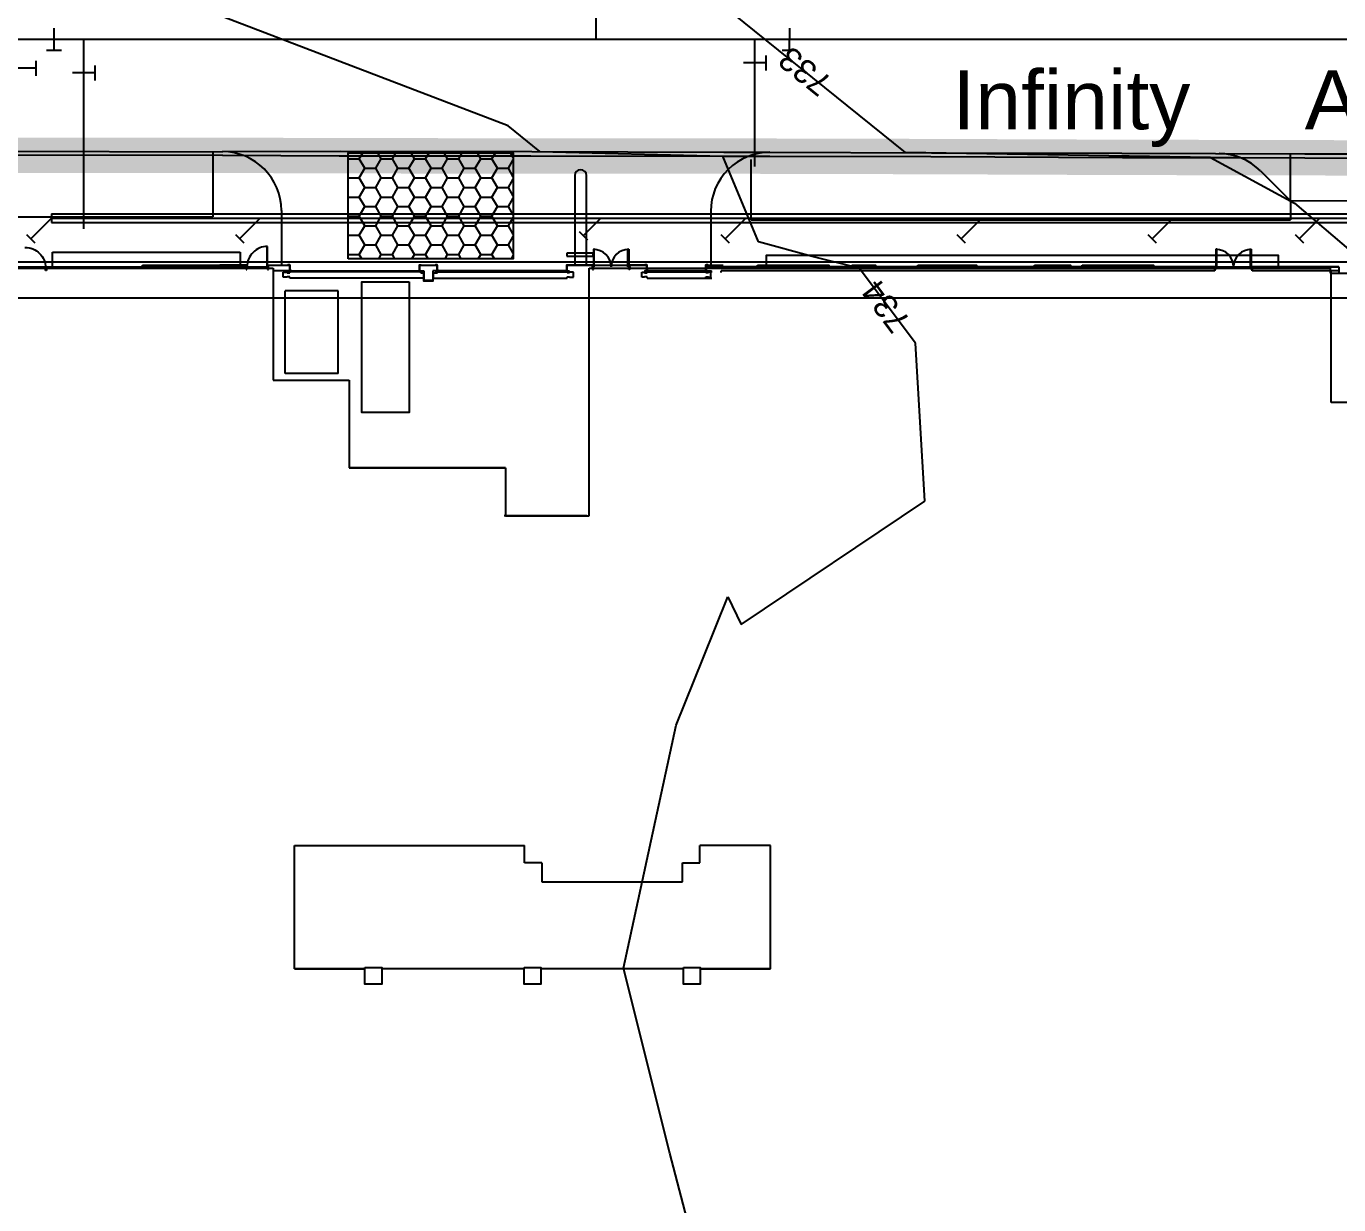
# Model space of a CAD drawing. Header units: feet. Extents: x 2207070 to 2208879, y 513929 to 516197.
# Drawn here: x 2207469.7 to 2207692.3, y 515122.5 to 515322.4 of the extents above; entities that cross this region are included whole.
import ezdxf
from ezdxf.enums import TextEntityAlignment as Align

# ---------------------------------------------------------------- set-up
doc = ezdxf.new("R2010")
doc.units = ezdxf.units.FT
doc.header["$LTSCALE"] = 40
doc.header["$MEASUREMENT"] = 0
for name, pattern in [('0602-FP01-SKIN$0$HIDDEN2', [0.1875, 0.125, -0.0625]), ('CENTER2', [1.125, 0.75, -0.125, 0.125, -0.125]), ('DASHED2', [0.375, 0.25, -0.125]), ('HIDDEN2', [0.1875, 0.125, -0.0625]), ('PHANTOM2', [1.25, 0.625, -0.125, 0.125, -0.125, 0.125, -0.125])]:
    doc.linetypes.add(name, pattern=pattern)
doc.layers.get('0').update_dxf_attribs({"linetype": 'CONTINUOUS'})
for name, color, linetype in [('0602-CG01$0$A-SLAB-EDGE', 4, 'CONTINUOUS'), ('0602-ELEVATORS-FLR 1$0$A-WALL', 5, 'CONTINUOUS'), ('0602-FP01-SKIN$0$A-DOOR', 2, 'CONTINUOUS'), ('0602-FP01-SKIN$0$A-FLOR-OVHD', 1, '0602-FP01-SKIN$0$HIDDEN2'), ('0602-FP01-SKIN$0$A-WALL', 5, 'CONTINUOUS'), ('0602-FP01-SKIN$0$A-WALL-EXT', 5, 'CONTINUOUS'), ('0602-FP01-SKIN$0$A-WALL-FINISH', 1, 'CONTINUOUS'), ('A-EQPM', 5, 'HIDDEN2'), ('A-FLOR-LEVL', 2, 'CONTINUOUS'), ('A-GLAZ-SILL', 9, 'CONTINUOUS'), ('A-WALL', 7, 'CONTINUOUS'), ('BuildTo', 6, 'DASHED2'), ('C-ANNO-LGND', 5, 'CONTINUOUS'), ('C-BLDG-OUTLINE', 2, 'CONTINUOUS'), ('C-DEMO-PVMT', 7, 'PHANTOM2'), ('C-PRKG-CURB-FACE', 3, 'CONTINUOUS'), ('C-PRKG-STRP', 11, 'CONTINUOUS'), ('CONT-MNR', 250, 'HIDDEN2'), ('CONT-MNR LABELS', 250, 'CONTINUOUS'), ('EX-GUTTER', 11, 'CONTINUOUS'), ('EX-TC', 31, 'CONTINUOUS'), ('JS-Bdy', 1, 'PHANTOM2'), ('LP-PLNT', 11, 'CONTINUOUS'), ('p-wat', 144, 'CONTINUOUS'), ('SILT-FENCE', 3, 'SILT_FENCE2'), ('Storm Sewer CL', 31, 'CENTER2'), ('StormSewer', 14, 'CONTINUOUS'), ('Street Name', 5, 'CONTINUOUS'), ('WaterFittings-PHii', 151, 'CONTINUOUS')]:
    doc.layers.add(name, color=color, linetype=linetype)
doc.styles.get("Standard").update_dxf_attribs({"font": 'ARIAL.TTF'})
doc.linetypes.add('SILT_FENCE2', pattern='A,0.25,-0.1,["SF",Standard,S=0.1,R=0,X=-0.05,Y=-0.05],-0.15,0.5,["X",Standard,S=0.1,R=0,X=-0.05,Y=-0.05],0.25', length=1.25)

# ---------------------------------------------------------------- blocks, each defined once
blk = doc.blocks.new('0vv')
for p, q in [((0, -0.06328124999998863), (0, 0.06328124999998863)), ((0.04218749999995453, -0.06328124999998863), (-0.04218749999995453, -0.06328124999998863))]:
    blk.add_line(p, q)

msp = doc.modelspace()

# ---------------------------------------------------------------- hatches: boundary and pattern name
at = {"layer": 'C-ANNO-LGND', "linetype": 'Continuous'}
h = msp.add_hatch(dxfattribs=at)
h.set_pattern_fill('HONEY', color=4, scale=15, style=0)
h.set_pattern_definition([(0, (2207307.762273988, 514992.9968495028), (2.8125, 1.623797625), [1.875, -3.75]), (120, (2207307.762273988, 514992.9968495028), (-2.812499993854837, 1.623797635643734), [1.874999999999995, -3.74999999999999]), (59.99999999999999, (2207307.762273988, 514992.9968495028), (6.145163128357112e-09, 3.247595260643734), [-3.75, 1.875])])
h.paths.add_polyline_path([(2207524.336031453, 515282.916835172), (2207524.336031453, 515300.916835172), (2207552.336031453, 515300.916835172), (2207552.336031453, 515282.916835172)])

# ---------------------------------------------------------------- linework, layer by layer
for p, q in [((2207566.074411306, 515284.529280861), (2207565.928577972, 515284.529280861)), ((2207565.928577972, 515284.529280861), (2207565.928577972, 515281.5292808617)), ((2207566.074411306, 515281.5292808617), (2207566.074411306, 515284.529280861)), ((2207571.78274465, 515281.5292808617), (2207571.78274465, 515284.529280861)), ((2207571.78274465, 515284.529280861), (2207571.928577983, 515284.529280861)), ((2207571.928577983, 515284.529280861), (2207571.928577983, 515281.5292808617)), ((2207671.657746927, 515284.529280861), (2207671.511913593, 515284.529280861)), ((2207671.511913593, 515284.529280861), (2207671.511913593, 515281.5292808617)), ((2207671.657746927, 515281.5292808617), (2207671.657746927, 515284.529280861)), ((2207677.366080271, 515281.5292808617), (2207677.366080271, 515284.529280861)), ((2207677.366080271, 515284.529280861), (2207677.511913605, 515284.529280861)), ((2207677.511913605, 515284.529280861), (2207677.511913605, 515281.5292808617)), ((2207565.928577972, 515281.5292808617), (2207565.761911305, 515281.5292808617)), ((2207565.761911305, 515281.5292808617), (2207565.761911305, 515281.1126141952)), ((2207565.928577972, 515281.5292808617), (2207566.074411306, 515281.5292808617)), ((2207565.928577972, 515281.1126141952), (2207565.928577972, 515281.5292808617)), ((2207571.928577983, 515281.5292808617), (2207571.78274465, 515281.5292808617)), ((2207571.928577983, 515281.5292808617), (2207572.09524465, 515281.5292808617)), ((2207571.928577983, 515281.1126141952), (2207571.928577983, 515281.5292808617)), ((2207572.09524465, 515281.5292808617), (2207572.09524465, 515281.1126141952)), ((2207671.511913593, 515281.5292808617), (2207671.345246926, 515281.5292808617)), ((2207671.345246926, 515281.5292808617), (2207671.345246926, 515281.1126141952)), ((2207671.511913593, 515281.5292808617), (2207671.657746927, 515281.5292808617)), ((2207671.511913593, 515281.1126141952), (2207671.511913593, 515281.5292808617)), ((2207677.511913605, 515281.5292808617), (2207677.366080271, 515281.5292808617)), ((2207677.511913605, 515281.5292808617), (2207677.678580272, 515281.5292808617)), ((2207677.511913605, 515281.1126141952), (2207677.511913605, 515281.5292808617)), ((2207677.678580272, 515281.5292808617), (2207677.678580272, 515281.1126141952)), ((2207565.761911305, 515281.1126141952), (2207565.928577972, 515281.1126141952)), ((2207572.09524465, 515281.1126141952), (2207571.928577983, 515281.1126141952)), ((2207671.345246926, 515281.1126141952), (2207671.511913593, 515281.1126141952)), ((2207677.678580272, 515281.1126141952), (2207677.511913605, 515281.1126141952))]:
    msp.add_line(p, q)
at = {"color": 8}
for centre, major_axis, start_param, end_param in [((2207565.928577972, 515281.5292808617), (-2.121320345370457, 2.121320345370457), 3.926990817025961, 5.497787143743419), ((2207571.928577983, 515281.5292808617), (2.121320345370457, 2.121320345370457), 0.7853981634361674, 2.356194490134223), ((2207671.511913593, 515281.5292808617), (-2.121320345370457, 2.121320345370457), 3.926990817025961, 5.497787143743419), ((2207677.511913605, 515281.5292808617), (2.121320345370457, 2.121320345370457), 0.7853981634361674, 2.356194490134223)]:
    msp.add_ellipse(centre, major_axis=major_axis, ratio=0.9999999999225616, start_param=start_param, end_param=end_param, dxfattribs=at)
at = {"layer": '0602-CG01$0$A-SLAB-EDGE', "color": 7, "linetype": 'Continuous'}
for p, q in [((2207438.428580036, 515281.3209474856), (2207511.605657854, 515281.3209475089)), ((2207511.605657854, 515281.3209475089), (2207511.605657829, 515262.3209474872)), ((2207565.230658844, 515239.3209474857), (2207565.220241925, 515281.320947526)), ((2207565.220241925, 515281.320947526), (2207690.87649257, 515281.3209475657)), ((2207690.87649257, 515281.3209475657), (2207690.87649257, 515280.4884517912)), ((2207690.87649257, 515280.4884517912), (2207807.761913369, 515280.4876141815)), ((2207690.87649257, 515280.4884517912), (2207690.87649257, 515280.4884517912)), ((2207511.605657829, 515262.3209474872), (2207524.522324495, 515262.3209474856)), ((2207524.522324495, 515262.3209474856), (2207524.522324495, 515247.4876141522)), ((2207524.522324495, 515247.4876141522), (2207551.02233117, 515247.4876141513)), ((2207551.02233117, 515247.4876141513), (2207551.02233117, 515239.3209474857)), ((2207551.02233117, 515239.3209474857), (2207565.230658844, 515239.3209474857))]:
    msp.add_line(p, q, dxfattribs=at)
at = {"layer": '0602-ELEVATORS-FLR 1$0$A-WALL', "color": 7, "linetype": 'Continuous'}
msp.add_line((2207502.31399157, 515281.3209474473), (2207483.980658254, 515281.3209474473), dxfattribs=at)
at = {"layer": '0602-FP01-SKIN$0$A-DOOR', "color": 7}
for p, q in [((2207510.522324895, 515285.0306215465), (2207510.522324895, 515281.5306215473)), ((2207510.668158229, 515285.0306215465), (2207510.522324895, 515285.0306215465)), ((2207510.668158229, 515281.5306215473), (2207510.668158229, 515285.0306215465)), ((2207507.001491565, 515281.5306215473), (2207507.001491565, 515281.1139548807)), ((2207507.168158232, 515281.5306215473), (2207507.001491565, 515281.5306215473)), ((2207507.168158232, 515281.1139548807), (2207507.168158232, 515281.5306215473)), ((2207510.522324895, 515281.5306215473), (2207510.668158229, 515281.5306215473)), ((2207510.668158229, 515281.5306215473), (2207510.668158229, 515281.1139548807)), ((2207510.834824895, 515281.5306215473), (2207510.668158229, 515281.5306215473)), ((2207510.834824895, 515281.1139548807), (2207510.834824895, 515281.5306215473)), ((2207473.01191378, 515280.9472882141), (2207473.01191378, 515281.3639548807)), ((2207473.01191378, 515281.3639548807), (2207473.178580447, 515281.3639548807)), ((2207473.178580447, 515280.9472882141), (2207473.01191378, 515280.9472882141)), ((2207473.178580447, 515281.3639548807), (2207473.178580447, 515280.9472882141)), ((2207507.001491565, 515281.1139548807), (2207507.168158232, 515281.1139548807)), ((2207510.668158229, 515281.1139548807), (2207510.834824895, 515281.1139548807))]:
    msp.add_line(p, q, dxfattribs=at)
at = {"layer": '0602-FP01-SKIN$0$A-DOOR', "color": 7, "linetype": 'Continuous'}
for p, q in [((2207565.881702978, 515283.8508568199), (2207561.40774703, 515283.8508568199)), ((2207561.40774703, 515283.8508568199), (2207561.40774703, 515283.35085682)), ((2207565.881702978, 515283.35085682), (2207565.881702978, 515283.8508568199)), ((2207561.40774703, 515283.35085682), (2207565.881702978, 515283.35085682))]:
    msp.add_line(p, q, dxfattribs=at)
for points in [[(2207489.42858043, 515281.8399887215), (2207505.428580415, 515281.8399887215), (2207505.428580415, 515281.6730339885), (2207489.42858043, 515281.6730339885)], [(2207593.761913666, 515281.8399887214), (2207605.845246988, 515281.8399887214), (2207605.845246988, 515281.6730339884), (2207593.761913666, 515281.6730339884)], [(2207609.761913651, 515281.8399887214), (2207613.761913647, 515281.8399887214), (2207613.761913647, 515281.6730339885), (2207609.761913651, 515281.6730339885)], [(2207620.928580307, 515281.8399887215), (2207630.928580298, 515281.8399887215), (2207630.928580298, 515281.6730339885), (2207620.928580307, 515281.6730339885)], [(2207640.761913622, 515281.8399887215), (2207646.84524695, 515281.8399887215), (2207646.84524695, 515281.6730339885), (2207640.761913622, 515281.6730339885)], [(2207648.845246948, 515281.8399887279), (2207660.92858027, 515281.8399887279), (2207660.92858027, 515281.6730339949), (2207648.845246948, 515281.6730339949)], [(2207536.395357643, 515280.8521975033), (2207536.395357643, 515280.7063641701), (2207513.468435134, 515280.7063641701), (2207513.468435134, 515280.8521975034)], [(2207539.449413717, 515280.8508567403), (2207539.449413717, 515280.7063641704), (2207561.360759667, 515280.7063641701), (2207561.360759667, 515280.852106865)], [(2207575.038385905, 515280.8521975033), (2207575.038385905, 515280.70636417), (2207584.95983034, 515280.7063641701), (2207584.95983034, 515280.8521975034)]]:
    msp.add_lwpolyline(points, close=True, dxfattribs=at)
for points in [[(2207514.428580408, 515281.8300234073), (2207514.428580407, 515280.8730307825, -0.414213562373051), (2207514.407747074, 515280.8521974492), (2207514.116080408, 515280.8521974492), (2207514.116080408, 515280.8313641159), (2207514.449413741, 515280.8313641159), (2207514.449413741, 515281.871690074), (2207514.116080408, 515281.871690074), (2207514.116080408, 515281.8508567407), (2207514.407747074, 515281.8508567407, -0.4142135623690065)], [(2207536.428580387, 515281.8300234094), (2207536.428580387, 515280.8730308397, 0.414213562373051), (2207536.44941372, 515280.8521975064), (2207536.741080387, 515280.8521975064), (2207536.741080387, 515280.8313641731), (2207536.407747054, 515280.8313641731), (2207536.407747054, 515281.8716900761), (2207536.63691372, 515281.8716900761), (2207536.63691372, 515281.8508567428), (2207536.44941372, 515281.8508567428, 0.4142135623690065)], [(2207539.428580384, 515281.8300234068), (2207539.428580384, 515280.873030782, -0.414213562373051), (2207539.40774705, 515280.8521974487), (2207539.116080384, 515280.8521974487), (2207539.116080384, 515280.8313641154), (2207539.449413717, 515280.8313641154), (2207539.449413717, 515281.8716900735), (2207539.116080384, 515281.8716900735), (2207539.116080384, 515281.8508567401), (2207539.407747051, 515281.8508567401, -0.4142135623690065)], [(2207561.428580363, 515281.8300234068), (2207561.428580364, 515280.873030782, 0.414213562373051), (2207561.449413697, 515280.8521974487), (2207561.741080363, 515280.8521974487), (2207561.741080363, 515280.8313641154), (2207561.40774703, 515280.8313641154), (2207561.40774703, 515281.8716900735), (2207561.741080363, 515281.8716900735), (2207561.741080363, 515281.8508567401), (2207561.449413697, 515281.8508567401, 0.4142135623690065)], [(2207574.980663683, 515281.8508567401), (2207574.980663683, 515280.873030782, -0.414213562373051), (2207574.95983035, 515280.8521974487), (2207574.668163683, 515280.8521974487), (2207574.668163683, 515280.8313641154), (2207575.001497016, 515280.8313641154), (2207575.001497016, 515281.8925234068), (2207574.668163683, 515281.8925234068), (2207574.668163683, 515281.8716900735), (2207574.95983035, 515281.8716900735, -0.4142135623690065)], [(2207585.02233034, 515281.8508567401), (2207585.02233034, 515280.873030782, 0.414213562373051), (2207585.043163674, 515280.8521974487), (2207585.33483034, 515280.8521974487), (2207585.33483034, 515280.8313641154), (2207585.001497007, 515280.8313641154), (2207585.001497007, 515281.8925234068), (2207585.33483034, 515281.8925234068), (2207585.33483034, 515281.8716900735), (2207585.043163673, 515281.8716900735, 0.4142135623690065)], [(2207514.491080407, 515280.8938641709), (2207514.657747074, 515280.8938641709), (2207514.657747074, 515280.9146975042), (2207514.449413741, 515280.9146975042), (2207514.449413741, 515280.7063641709), (2207514.470247074, 515280.7063641709), (2207514.470247074, 515280.8730308375, -0.414213562373095)], [(2207536.63691372, 515280.8105308394), (2207536.470247054, 515280.8105308394), (2207536.470247054, 515280.8313641727), (2207536.678580387, 515280.8313641727), (2207536.678580387, 515280.6230308394), (2207536.657747053, 515280.6230308394), (2207536.657747053, 515280.7896975061, 0.414213562373095)], [(2207539.491080384, 515280.8938641704), (2207539.65774705, 515280.8938641704), (2207539.65774705, 515280.9146975037), (2207539.449413717, 515280.9146975037), (2207539.449413717, 515280.7063641704), (2207539.47024705, 515280.7063641704), (2207539.47024705, 515280.873030837, -0.414213562373095)], [(2207561.366080364, 515280.8938641704), (2207561.199413697, 515280.8938641704), (2207561.199413697, 515280.9146975037), (2207561.40774703, 515280.9146975037), (2207561.40774703, 515280.7063641704), (2207561.386913697, 515280.7063641704), (2207561.386913697, 515280.873030837, 0.414213562373095)], [(2207575.043163683, 515280.8938641704), (2207575.209830349, 515280.8938641704), (2207575.209830349, 515280.9146975037), (2207575.001497016, 515280.9146975037), (2207575.001497016, 515280.7063641704), (2207575.02233035, 515280.7063641704), (2207575.02233035, 515280.873030837, -0.414213562373095)], [(2207584.95983034, 515280.8938641704), (2207584.793163674, 515280.8938641704), (2207584.793163674, 515280.9146975037), (2207585.001497007, 515280.9146975037), (2207585.001497007, 515280.7063641704), (2207584.980663674, 515280.7063641704), (2207584.980663674, 515280.873030837, 0.414213562373095)]]:
    msp.add_lwpolyline(points, format="xyb", close=True, dxfattribs=at)
at = {"layer": '0602-FP01-SKIN$0$A-DOOR', "color": 7, "extrusion": (0, 0, -1)}
msp.add_ellipse((2207469.511913783, 515281.3639548807), major_axis=(2.474873732717243, 2.474873732717243), ratio=0.9999999999960467, start_param=-0.7853981633994249, end_param=0.7853981633994249, dxfattribs=at)
at = {"layer": '0602-FP01-SKIN$0$A-DOOR', "color": 7}
msp.add_ellipse((2207510.668158229, 515281.5306215473), major_axis=(-2.474873732717243, 2.474873732717243), ratio=0.9999999999960467, start_param=-0.7853981633994249, end_param=0.7853981633994249, dxfattribs=at)
at = {"layer": '0602-FP01-SKIN$0$A-FLOR-OVHD', "color": 7, "linetype": 'Continuous'}
for p, q in [((2207513.324413741, 515279.8001141708), (2207513.324413741, 515280.6334475039)), ((2207513.324413741, 515280.6334475039), (2207513.970247074, 515280.6334475039)), ((2207513.970247074, 515279.8001141708), (2207513.324413741, 515279.8001141708)), ((2207513.970247074, 515280.6334475039), (2207513.970247074, 515280.5501141706)), ((2207513.970247074, 515280.5501141706), (2207514.407747073, 515280.5501141705)), ((2207514.407747073, 515279.883447504), (2207513.970247074, 515279.8834475041)), ((2207513.970247074, 515279.8834475041), (2207513.970247074, 515279.8001141708)), ((2207514.407747073, 515280.5501141705), (2207514.407747073, 515280.8313641159)), ((2207514.407747073, 515279.6334475037), (2207514.407747073, 515279.883447504)), ((2207537.139466801, 515279.6334475037), (2207514.407747073, 515279.6334475037)), ((2207536.678580387, 515280.5501141728), (2207536.678580387, 515280.8313641727)), ((2207536.678580387, 515280.5501141728), (2207537.139466801, 515280.5501141728)), ((2207537.139466801, 515280.5501141728), (2207537.139466801, 515279.6334475037)), ((2207538.71769397, 515280.5501141701), (2207539.47024705, 515280.5501141701)), ((2207538.71769397, 515280.5501141701), (2207538.71769397, 515279.6334475037)), ((2207538.71769397, 515279.6334475037), (2207561.449413698, 515279.6334475036)), ((2207539.47024705, 515280.5501141701), (2207539.47024705, 515280.8508579289)), ((2207561.449413698, 515280.5501141701), (2207561.449413698, 515280.8313641154)), ((2207561.886913696, 515280.5501141701), (2207561.449413698, 515280.5501141701)), ((2207561.449413698, 515279.6334475036), (2207561.449413698, 515279.8834475036)), ((2207561.449413698, 515279.8834475036), (2207561.886913696, 515279.8834475036)), ((2207562.53274703, 515280.6334475034), (2207561.886913696, 515280.6334475034)), ((2207561.886913696, 515280.6334475034), (2207561.886913696, 515280.5501141701)), ((2207561.886913696, 515279.8834475036), (2207561.886913696, 515279.8001141702)), ((2207561.886913696, 515279.8001141702), (2207562.53274703, 515279.8001141702)), ((2207562.53274703, 515279.8001141702), (2207562.53274703, 515280.6334475034)), ((2207574.137574221, 515279.8001141702), (2207574.137574221, 515280.6334475034)), ((2207574.137574221, 515280.6334475034), (2207574.584830351, 515280.6334475034)), ((2207574.584830351, 515279.8001141702), (2207574.137574221, 515279.8001141702)), ((2207574.584830351, 515280.6334475034), (2207574.584830351, 515280.5501141701)), ((2207574.584830351, 515280.5501141701), (2207575.02233035, 515280.5501141701)), ((2207575.02233035, 515279.8834475036), (2207574.584830351, 515279.8834475036)), ((2207574.584830351, 515279.8834475036), (2207574.584830351, 515279.8001141702)), ((2207575.02233035, 515280.5501141701), (2207575.02233035, 515280.8521974487)), ((2207575.02233035, 515279.6334475037), (2207575.02233035, 515279.8834475036)), ((2207575.02233035, 515279.6334475037), (2207586.032747007, 515279.6334475036)), ((2207584.980663674, 515280.5501141701), (2207584.980663674, 515280.8521974487)), ((2207585.418163673, 515280.5501141701), (2207584.980663674, 515280.5501141701)), ((2207584.980663674, 515279.6334475037), (2207584.980663674, 515279.8834475036)), ((2207584.980663674, 515279.8834475036), (2207585.418163673, 515279.8834475036)), ((2207585.865419803, 515280.6334475034), (2207585.418163673, 515280.6334475034)), ((2207585.418163673, 515280.6334475034), (2207585.418163673, 515280.5501141701)), ((2207585.418163673, 515279.8834475036), (2207585.418163673, 515279.8001141702)), ((2207585.418163673, 515279.8001141702), (2207585.865419803, 515279.8001141702)), ((2207585.865419803, 515279.8001141702), (2207585.865419803, 515280.6334475034))]:
    msp.add_line(p, q, dxfattribs=at)
at = {"layer": '0602-FP01-SKIN$0$A-WALL', "color": 7, "linetype": 'Continuous'}
for p, q in [((2207536.428580387, 515281.8508567428), (2207539.428580384, 515281.8508567428)), ((2207565.761911305, 515281.8508568204), (2207561.741080363, 515281.8508568204)), ((2207536.428580387, 515280.850856743), (2207537.178580386, 515280.850856743)), ((2207537.178580386, 515280.850856743), (2207537.178580386, 515279.2376141155)), ((2207538.678580385, 515280.8508567429), (2207538.678580385, 515279.2376141155)), ((2207539.428580384, 515280.850856743), (2207538.678580385, 515280.850856743)), ((2207538.678580385, 515279.2376141155), (2207537.178580386, 515279.2376141155))]:
    msp.add_line(p, q, dxfattribs=at)
at = {"layer": '0602-FP01-SKIN$0$A-WALL-EXT', "color": 7, "linetype": 'Continuous'}
for p, q in [((2207507.001491565, 515281.8521975059), (2207502.563991569, 515281.8521975059)), ((2207510.834824895, 515281.8521975059), (2207514.116080408, 515281.8521975059)), ((2207514.428580407, 515280.8313641159), (2207514.428580408, 515281.871690074)), ((2207536.428580387, 515280.850856743), (2207536.428580387, 515281.8508567428)), ((2207539.428580384, 515280.8313641154), (2207539.428580384, 515281.8508567428)), ((2207561.428580364, 515280.8313641154), (2207561.428580363, 515281.8716900735)), ((2207565.761911305, 515281.3209475262), (2207565.761911305, 515281.8508568204)), ((2207574.980663683, 515281.8535382159), (2207572.095244633, 515281.8535382159)), ((2207572.095244633, 515281.3209475282), (2207572.095244633, 515281.8535382159)), ((2207574.980663683, 515281.3209475291), (2207574.980663683, 515281.8535382159)), ((2207585.02233034, 515281.8535382159), (2207587.907749391, 515281.8535382159)), ((2207585.02233034, 515280.8535382161), (2207585.02233034, 515281.8535382159)), ((2207671.345246926, 515281.529280859), (2207586.011913673, 515281.5292807815)), ((2207671.345246926, 515280.852197453), (2207671.345246926, 515281.5292808617)), ((2207692.345241531, 515281.5292808617), (2207677.678580254, 515281.5292808617)), ((2207677.678580254, 515280.851924487), (2207677.678580254, 515281.5292808637)), ((2207692.345241531, 515281.5292808617), (2207692.345247746, 515280.8531528356)), ((2207473.178580447, 515281.4577048807), (2207507.001491565, 515281.4577048807)), ((2207514.116080408, 515280.8521975062), (2207511.605657854, 515280.8521975062)), ((2207585.02233034, 515280.8535382161), (2207585.92858034, 515280.8535382161)), ((2207585.92858034, 515280.6021975226), (2207585.92858034, 515280.8535382161)), ((2207671.345246926, 515280.852197453), (2207587.595247005, 515280.8521974529)), ((2207587.595247005, 515280.602197523), (2207587.595247005, 515280.8521974529)), ((2207692.345247746, 515280.8531528356), (2207677.678580254, 515280.851924487))]:
    msp.add_line(p, q, dxfattribs=at)
at = {"layer": '0602-FP01-SKIN$0$A-WALL-FINISH', "color": 7, "linetype": 'Continuous'}
for p, q in [((2207473.178580447, 515281.5306215473), (2207507.001491565, 515281.5306215473)), ((2207473.178580447, 515281.4577048807), (2207473.178580447, 515281.5306215473))]:
    msp.add_line(p, q, dxfattribs=at)
at = {"layer": 'A-EQPM', "color": 7, "linetype": 'Continuous'}
for p, q in [((2207522.62997774, 515277.4867756909), (2207513.62997774, 515277.4867756909)), ((2207513.62997774, 515263.4867756909), (2207513.62997774, 515277.4867756909)), ((2207522.62997774, 515263.4867756909), (2207522.62997774, 515277.4867756909)), ((2207522.640394406, 515263.4867756909), (2207513.62997774, 515263.4867756909))]:
    msp.add_line(p, q, dxfattribs=at)
msp.add_lwpolyline([(2207534.669112795, 515279.0292808607), (2207534.669112795, 515256.862614194), (2207526.669112795, 515256.862614194), (2207526.669112795, 515279.0292808607)], close=True, dxfattribs=at)
at = {"layer": 'A-FLOR-LEVL', "color": 7, "linetype": 'Continuous'}
for p, q in [((2207511.772325172, 515262.320947529), (2207524.522325172, 515262.3209475274)), ((2207524.522325172, 515262.3209475274), (2207524.522325172, 515247.487614194)), ((2207551.022331846, 515247.4876141932), (2207524.522325172, 515247.487614194)), ((2207551.022331846, 515247.4876141932), (2207551.022331846, 515239.3209475275)), ((2207564.82961782, 515239.3209475272), (2207550.787956788, 515239.3209475272))]:
    msp.add_line(p, q, dxfattribs=at)
at = {"layer": 'A-GLAZ-SILL', "color": 7, "linetype": 'Continuous'}
for p, q in [((2207515.220247378, 515162.4876141939), (2207515.220247379, 515183.4042929988)), ((2207515.220247379, 515183.4042929988), (2207554.230664045, 515183.4042929987)), ((2207554.230664045, 515180.4876263324), (2207554.230664045, 515183.4042929987)), ((2207595.970247378, 515183.4042929988), (2207583.959830712, 515183.4042929986)), ((2207583.959830712, 515180.4876263323), (2207583.959830712, 515183.4042929986)), ((2207595.970247379, 515162.4876141939), (2207595.970247378, 515183.4042929988)), ((2207515.220247378, 515162.4876141939), (2207527.178580712, 515162.4876141939)), ((2207527.178580712, 515162.4876141939), (2207515.220247378, 515162.4876141939)), ((2207554.178580712, 515162.487614194), (2207530.011914044, 515162.4876141857)), ((2207581.178580712, 515162.487614194), (2207557.011914044, 515162.4876141857)), ((2207595.970247379, 515162.4876141939), (2207584.011914044, 515162.4876141939)), ((2207584.011914044, 515162.4876141939), (2207595.970247379, 515162.4876141939))]:
    msp.add_line(p, q, dxfattribs=at)
at = {"layer": 'A-WALL', "color": 7, "linetype": 'Continuous'}
for p, q in [((2207691.043159913, 515280.8531490969), (2207691.08482658, 515280.8531490969)), ((2207691.08482658, 515258.5510629338), (2207691.08482658, 515280.8531528544)), ((2207699.418162942, 515258.5510629338), (2207691.08482658, 515258.5510629338)), ((2207557.178580711, 515180.4876263323), (2207554.230664046, 515180.4876263324)), ((2207557.178580711, 515180.4876263323), (2207557.178580711, 515177.2491567049)), ((2207581.011914045, 515177.2491567049), (2207581.011914045, 515180.4876263323)), ((2207581.011914045, 515180.4876263323), (2207583.959830713, 515180.4876263323)), ((2207557.178580711, 515177.2491567049), (2207581.011914045, 515177.2491567049))]:
    msp.add_line(p, q, dxfattribs=at)
msp.add_lwpolyline([(2207538.678580713, 515280.852197602), (2207538.678580713, 515279.1542808609), (2207537.178580713, 515279.1542808609), (2207537.178580713, 515280.8521976011)], dxfattribs=at)
for points in [[(2207527.178580712, 515162.7376141939), (2207530.011914044, 515162.7376141939), (2207530.011914044, 515159.9042808606), (2207527.178580712, 515159.9042808606)], [(2207554.178580712, 515162.7376141939), (2207557.011914044, 515162.7376141939), (2207557.011914044, 515159.9042808606), (2207554.178580712, 515159.9042808606)], [(2207581.178580712, 515162.7376141939), (2207584.011914044, 515162.7376141939), (2207584.011914044, 515159.9042808606), (2207581.178580712, 515159.9042808606)]]:
    msp.add_lwpolyline(points, close=True, dxfattribs=at)
at = {"layer": 'BuildTo', "color": 7, "linetype": 'Continuous'}
msp.add_line((2207387.137782724, 515276.3209475062), (2207799.68529201, 515276.3209475095), dxfattribs=at)
at = {"layer": 'C-ANNO-LGND', "color": 4, "linetype": 'Continuous', "elevation": 0.0002287266082433591}
msp.add_lwpolyline([(2207524.336031453, 515282.916835172), (2207524.336031453, 515300.916835172), (2207552.336031453, 515300.916835172), (2207552.336031453, 515282.916835172)], close=True, dxfattribs=at)
at = {"layer": 'C-BLDG-OUTLINE', "color": 7, "linetype": 'Continuous'}
for p, q in [((2207438.220247145, 515281.5306215473), (2207510.834824895, 515281.5306215473)), ((2207510.834824895, 515281.5306215473), (2207510.834824895, 515281.8521975059)), ((2207510.834824895, 515281.8521975059), (2207514.428580408, 515281.8521975043)), ((2207514.428580408, 515281.8521975043), (2207514.428580408, 515280.8521975034)), ((2207536.428580387, 515280.8521975034), (2207536.428580387, 515281.8508567428)), ((2207536.428580387, 515281.8508567428), (2207539.428580384, 515281.8508567428)), ((2207539.428580384, 515281.8508567428), (2207539.428580384, 515280.850856743)), ((2207561.428580364, 515280.8508567529), (2207561.428580364, 515281.8508567401)), ((2207561.428580364, 515281.8508567401), (2207574.980663683, 515281.8508567337)), ((2207574.980663683, 515281.8508567337), (2207574.980663683, 515281.3209475291)), ((2207585.02233034, 515281.3209475291), (2207585.02233034, 515281.5292807806)), ((2207585.02233034, 515281.5292807806), (2207692.345241531, 515281.5292808617)), ((2207692.345241531, 515281.5292808617), (2207692.345234072, 515280.4884412661)), ((2207514.428580408, 515280.8521975034), (2207536.428580387, 515280.8521975034)), ((2207539.428580384, 515280.850856743), (2207561.428580364, 515280.8508567529)), ((2207574.980663683, 515281.3209475291), (2207585.02233034, 515281.3209475291)), ((2207692.345234072, 515280.4884412661), (2207959.261913369, 515280.4884412661))]:
    msp.add_line(p, q, dxfattribs=at)
at = {"layer": 'C-DEMO-PVMT', "color": 7, "linetype": 'Continuous'}
for p, q in [((2207503.017179341, 515300.4793184529), (2207522.808723, 515300.399729)), ((2207503.01981704, 515301.1352363824), (2207523.013286, 515301.201668)), ((2207522.808723, 515300.399729), (2207555.336548, 515300.363875)), ((2207523.013286, 515301.201668), (2207555.470504, 515301.124104)), ((2207555.336548, 515300.363875), (2207588.029069, 515300.34726)), ((2207555.470504, 515301.124104), (2207588.059917, 515301.018278)), ((2207588.029069, 515300.34726), (2207595.860312247, 515300.3275835536)), ((2207588.059917, 515301.018278), (2207595.861990567, 515300.9955566128)), ((2207671.454912215, 515300.7653018078), (2207686.571277, 515300.699284)), ((2207675.032533464, 515300.0866755437), (2207686.566605, 515300.065351)), ((2207686.566605, 515300.065351), (2207720.420530239, 515299.8933818674)), ((2207686.571277, 515300.699284), (2207719.63724834, 515300.6917217688))]:
    msp.add_line(p, q, dxfattribs=at)
at = {"layer": 'C-PRKG-CURB-FACE', "color": 7, "linetype": 'Continuous'}
for p, q in [((2207679.077361432, 515297.8181713098), (2207684.135909869, 515292.7370435023)), ((2207794.135637137, 515292.4920924257), (2207684.135909869, 515292.7370435023)), ((2207513.001491078, 515291.0922740264), (2207513.001491079, 515281.8521975433)), ((2207585.834829993, 515290.9897474062), (2207585.834829993, 515281.320947532))]:
    msp.add_line(p, q, dxfattribs=at)
msp.add_lwpolyline([(2207564.754099775, 515281.8716901108), (2207564.749910163, 515297.0272360595, 1.000000000000038), (2207562.74991016, 515297.0272360595), (2207562.754099771, 515281.8716901108)], format="xyb", dxfattribs=at)
for centre, start, end in [((2207503.001491079, 515291.0921460241), 3.335053305670289e-09, 89.89599313057387), ((2207595.834829993, 515290.9897474058), 89.84446532920165, 179.9999999966649), ((2207671.990565101, 515290.7628670809), 44.87241204844681, 89.74977333000794)]:
    msp.add_arc(centre, 10, start, end, dxfattribs=at)
at = {"layer": 'C-PRKG-STRP', "color": 7, "linetype": 'Continuous'}
msp.add_line((2207684.135909869, 515292.7370434946), (2207684.153724493, 515300.7370236593), dxfattribs=at)
at = {"layer": 'CONT-MNR', "color": 35, "linetype": 'Continuous'}
for p, q in [((2207551.453488138, 515305.4751954466, 734), (2207501.308961007, 515324.6457426148, 734)), ((2207618.85517056, 515300.9285953181, 733), (2207589.444324456, 515324.629885112, 733)), ((2207556.858334284, 515301.1195973668, 734), (2207551.453488138, 515305.4751954466, 734)), ((2207556.858334284, 515301.1195973668, 734), (2207587.85505293, 515300.3476972253, 734)), ((2207593.908640081, 515285.817345271, 734), (2207587.85505293, 515300.3476972253, 734)), ((2207670.57405668, 515300.0949185119), (2207618.855170559, 515300.9285953182)), ((2207670.57405668, 515300.0949185119), (2207684.864399721, 515292.346769769)), ((2207684.864399721, 515292.346769769), (2207696.301122461, 515282.591772785))]:
    msp.add_line(p, q, dxfattribs=at)
at = {"layer": 'CONT-MNR', "color": 35, "linetype": 'Continuous', "extrusion": (-0.2633130156699385, -0.9647104517827112, 0), "elevation": -1078389.823106986}
msp.add_lwpolyline([(1994016.888079057, 734), (1994007.454459801, 734)], dxfattribs=at)
at = {"layer": 'CONT-MNR', "color": 35, "linetype": 'Continuous', "elevation": 734}
for points in [[(2207593.908640081, 515285.817345271), (2207593.90864008, 515285.8173452706)], [(2207590.98225311, 515220.8774650078), (2207622.117161445, 515241.7835444073)], [(2207579.951732663, 515203.8276984759), (2207584.518697325, 515215.1817337942)], [(2207583.423008644, 515113.9407835759), (2207578.895514354, 515131.2500189953)]]:
    msp.add_lwpolyline(points, dxfattribs=at)
at = {"layer": 'CONT-MNR', "color": 35, "linetype": 'Continuous', "extrusion": (-0.2430959618407242, -0.9700022439854111, 0), "elevation": -1036485.366559004}
msp.add_lwpolyline([(2016124.834796387, 734.0000000000005), (2016116.575358244, 734.0000000000005)], dxfattribs=at)
at = {"layer": 'CONT-MNR', "color": 35, "linetype": 'Continuous', "extrusion": (0.9006045463606315, 0.4346394495148381, 0), "elevation": 2212101.793681826}
msp.add_lwpolyline([(-495490.6548999446, 734.0000000000005), (-495495.8646555125, 734.0000000000005)], dxfattribs=at)
at = {"layer": 'CONT-MNR', "color": 35, "linetype": 'Continuous', "extrusion": (0.9774843022075335, -0.2110081489844678, 0), "elevation": 2049162.542654374}
msp.add_lwpolyline([(969378.8362008249, 734), (969421.013362825, 734)], dxfattribs=at)
at = {"layer": 'CONT-MNR', "color": 35, "linetype": 'Continuous'}
for points in [[(2207620.535401978, 515268.6200872471, 734), (2207611.021024708, 515281.3255144764, 734)], [(2207622.117161445, 515241.7835444073, 734), (2207620.535401978, 515268.6200872471, 734)], [(2207584.518697325, 515215.1817337942, 734), (2207588.717887818, 515225.5693945577, 734)], [(2207578.895514354, 515131.2500189953, 734), (2207571.05200778, 515162.6001847093, 734)]]:
    msp.add_polyline3d(points, dxfattribs=at)
at = {"layer": 'EX-GUTTER', "color": 7, "linetype": 'Continuous'}
for p, q in [((2207461.385291, 515301.164681), (2207503.019631523, 515301.0891036727)), ((2207595.861976945, 515300.9901346746), (2207623.297589, 515300.915658)), ((2207623.297589, 515300.915658), (2207655.565901, 515300.834694)), ((2207655.565901, 515300.834694), (2207671.454912215, 515300.765301808))]:
    msp.add_line(p, q, dxfattribs=at)
at = {"layer": 'EX-TC', "color": 7, "linetype": 'Continuous'}
for p, q in [((2207461.353214, 515300.468451), (2207503.017438313, 515300.5437173825)), ((2207595.860312248, 515300.3275835539), (2207623.151454, 515300.259013)), ((2207623.151454, 515300.259013), (2207655.654632, 515300.122502)), ((2207655.654632, 515300.122502), (2207675.032533464, 515300.0866755439))]:
    msp.add_line(p, q, dxfattribs=at)
at = {"layer": 'JS-Bdy', "color": 7, "linetype": 'Continuous'}
msp.add_line((2207965.261913323, 515282.3209475108), (2207387.137782724, 515282.3209475062), dxfattribs=at)
at = {"layer": 'LP-PLNT', "color": 7, "linetype": 'Continuous'}
for p, q in [((2207501.356044019, 515301.0921235235), (2207501.356044019, 515290.0306215473)), ((2207592.700354137, 515289.5292807865), (2207592.700354137, 515299.7621337434)), ((2207684.135909869, 515292.7370435023), (2207684.135909869, 515289.5292808555)), ((2207436.388762039, 515290.0306215473), (2207501.356044019, 515290.0306215473)), ((2207592.700354137, 515289.5292807865), (2207684.135909869, 515289.5292808555)), ((2207474.17858015, 515281.5292807516), (2207474.17858015, 515284.0306215473)), ((2207474.17858015, 515284.0306215473), (2207506.00149136, 515284.0306215473)), ((2207506.00149136, 515284.0306215473), (2207506.00149136, 515281.6230307516))]:
    msp.add_line(p, q, dxfattribs=at)
msp.add_lwpolyline([(2207595.272892749, 515281.5292807884), (2207595.272892747, 515283.5292807884), (2207682.043161803, 515283.5292808539), (2207682.043161803, 515281.5292807562)], dxfattribs=at)
at = {"layer": 'p-wat', "color": 140}
for p, q in [((2207566.344269881, 515347.6288249778), (2207566.34426988, 515320.1298851116)), ((2207798.01086988, 515320.1298851116), (2207191.001940123, 515320.1298851115)), ((2207479.463360596, 515320.1298851118), (2207479.463360596, 515287.9990788077)), ((2207593.279415809, 515298.5670391975), (2207593.279415809, 515320.1298851124))]:
    msp.add_line(p, q, dxfattribs=at)
at = {"layer": 'SILT-FENCE', "color": 200, "linetype": 'Continuous', "const_width": 6, "flags": 128}
msp.add_lwpolyline([(2207461.353214, 515300.468451), (2207503.017179341, 515300.4793184529), (2207522.808723, 515300.399729), (2207555.336548, 515300.363875), (2207588.029069, 515300.34726), (2207595.860312248, 515300.3275835539), (2207623.151454, 515300.259013), (2207655.654632, 515300.122502), (2207675.032533464, 515300.0866755437), (2207686.566605, 515300.065351), (2207720.407456784, 515299.9065556206), (2207749.390816, 515299.895546), (2207781.978511, 515299.842463), (2207802.895426264, 515299.7841037146), (2207817.753469, 515299.742649), (2207823.63660299, 515299.7457181236), (2207852.751854234, 515299.7609070183), (2207879.068969, 515299.702627), (2207935.786236536, 515299.743467902), (2207943.893667, 515299.719075), (2207966.837984, 515299.419354)], dxfattribs=at)
at = {"layer": 'Storm Sewer CL', "color": 5, "linetype": 'Continuous'}
for p, q in [((2207470.503022455, 515286.3209474558), (2207474.003022505, 515289.820947507)), ((2207474.003022505, 515289.820947507), (2207976.874905756, 515289.8209475108)), ((2207505.914902472, 515286.3209474558), (2207509.414902523, 515289.820947507)), ((2207564.231889977, 515286.8508566294), (2207567.201980855, 515289.8209475077)), ((2207588.269940894, 515286.3209474558), (2207591.769940944, 515289.820947507)), ((2207628.289189447, 515286.3209474558), (2207631.789189497, 515289.820947507)), ((2207660.682830445, 515286.3209474558), (2207664.182830496, 515289.820947507)), ((2207685.650102186, 515286.3209474558), (2207689.150102237, 515289.820947507)), ((2207469.795915673, 515287.028054237), (2207471.210129235, 515285.6138406742)), ((2207505.207795691, 515287.028054237), (2207506.622009253, 515285.6138406745)), ((2207563.524783195, 515287.5579634107), (2207564.938996757, 515286.1437498479)), ((2207587.562834112, 515287.028054237), (2207588.977047674, 515285.6138406742)), ((2207627.582082666, 515287.028054237), (2207628.996296227, 515285.6138406742)), ((2207659.975723664, 515287.0280542368), (2207661.389937227, 515285.6138406745)), ((2207684.942995405, 515287.0280542368), (2207686.357208967, 515285.6138406745))]:
    msp.add_line(p, q, dxfattribs=at)
at = {"layer": 'StormSewer', "color": 5, "linetype": 'Continuous'}
for p, q in [((2207474.003022505, 515290.5709475069), (2207976.154560623, 515290.5709475108)), ((2207474.003022505, 515290.5709475065), (2207474.003022505, 515289.0709475065)), ((2207474.003022506, 515289.070947507), (2207973.489541386, 515289.0709475107))]:
    msp.add_line(p, q, dxfattribs=at)

# ---------------------------------------------------------------- block references
at = {"layer": 'WaterFittings-PHii', "xscale": 30.00000000013524, "zscale": 30}
for p, yscale, rotation in [((2207474.463360766, 515320.1298851085), 30.00000000023283, 359.67753482431), ((2207599.218506663, 515320.1298843919), 30.00000000023283, 359.67753482431), ((2207593.279416812, 515316.1581953243), 30.00000000017462, 89.67753482431002), ((2207469.463361265, 515315.2444212972), 30.00000000017462, 89.67753482431002), ((2207479.463361431, 515314.4616843692), 30.00000000017462, 89.67753482431002)]:
    msp.add_blockref('0vv', p, dxfattribs=dict(at, yscale=yscale, rotation=rotation))

# ---------------------------------------------------------------- texts
at = {"layer": 'CONT-MNR LABELS', "color": 35, "linetype": 'Continuous'}
for s, rotation, p in [('733', 141.1357351537775, (2207606.665094824, 515313.3207984802, 733)), ('734', 126.8274680034545, (2207619.892433943, 515272.3266961097, 734))]:
    msp.add_text(s, height=4, rotation=rotation, dxfattribs=at).set_placement(p)
at = {"layer": 'Street Name', "color": 7, "linetype": 'Continuous'}
msp.add_text('Infinity     Avenue', height=10, dxfattribs=at).set_placement((2207680.379509482, 515308.6404139434), align=Align.MIDDLE)

doc.saveas('drawing.dxf')
